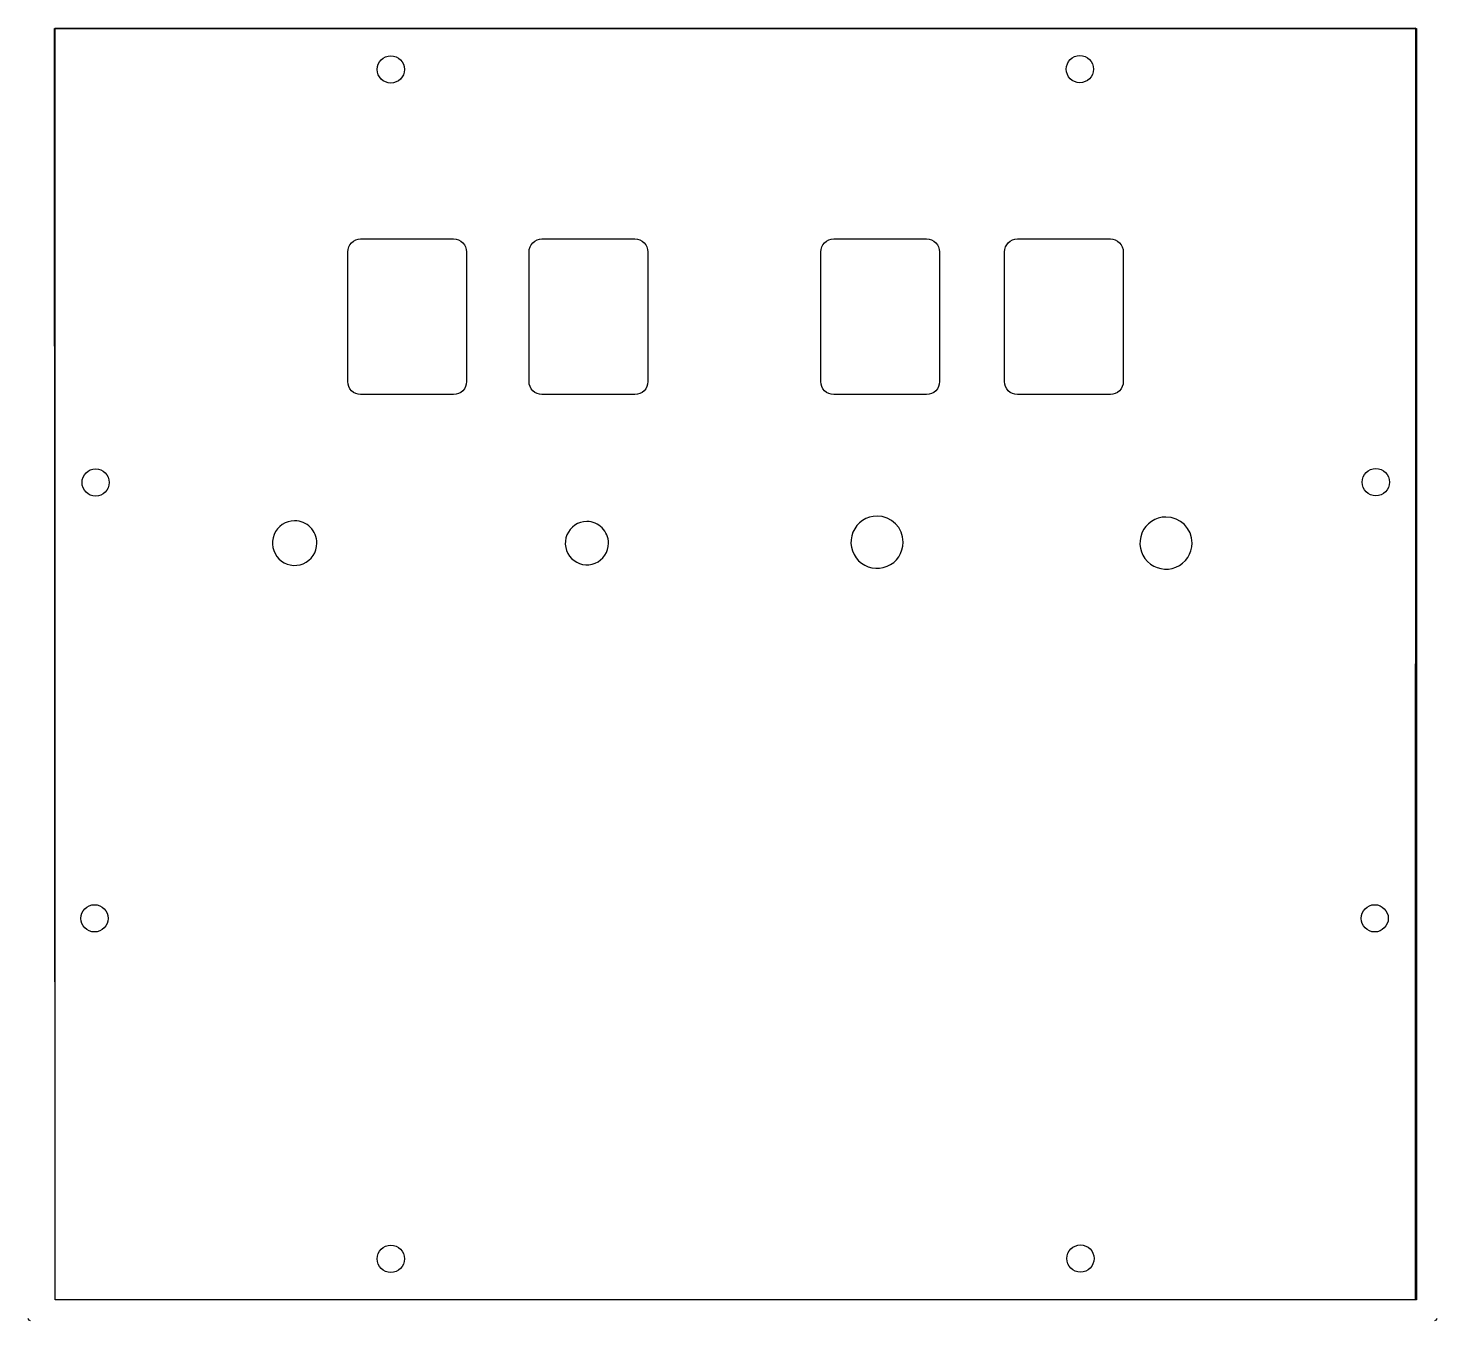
# Model space of a CAD drawing. Header units: millimetres. Extents: x 0 to 155, y 0 to 142.
import ezdxf

# ---------------------------------------------------------------- set-up
doc = ezdxf.new("R2010")
doc.units = ezdxf.units.MM
doc.layers.get('0').update_dxf_attribs({"linetype": 'CONTINUOUS'})

msp = doc.modelspace()

# ---------------------------------------------------------------- linework, layer by layer
for p, q in [((152.84, 141.97), (2.94, 141.93)), ((2.94, 141.93), (2.94, 3.02)), ((152.8, 2.03), (152.84, 141.97)), ((36.62, 118.75), (46.86, 118.75)), ((56.59, 118.75), (66.83, 118.75)), ((88.72, 118.75), (98.96, 118.75)), ((108.96, 118.75), (119.2, 118.75)), ((35.2, 103.04), (35.2, 117.33)), ((48.28, 117.33), (48.28, 103.04)), ((55.17, 103.04), (55.17, 117.33)), ((68.25, 117.33), (68.25, 103.04)), ((87.3, 103.04), (87.3, 117.33)), ((100.38, 117.33), (100.38, 103.04)), ((107.54, 103.04), (107.54, 117.33)), ((120.62, 117.33), (120.62, 103.04)), ((46.86, 101.62), (36.62, 101.62)), ((66.83, 101.62), (56.59, 101.62)), ((98.96, 101.62), (88.72, 101.62)), ((119.2, 101.62), (108.96, 101.62))]:
    msp.add_line(p, q)
msp.add_lwpolyline([(2.91, 141.93), (152.91, 141.93), (152.91, 1.93), (2.96, 1.93)], close=True)
for centre in [(39.94, 137.43), (115.84, 137.46), (7.43, 91.93), (148.43, 91.97), (7.31, 43.93), (148.31, 43.93), (39.94, 6.43), (115.9, 6.46)]:
    msp.add_circle(centre, 1.5)
for points in [[(35.2, 117.33), (35.2, 117.71), (35.35, 118.07), (35.62, 118.34)], [(35.62, 118.34), (35.88, 118.6), (36.24, 118.75), (36.62, 118.75)], [(46.86, 118.75), (47.24, 118.75), (47.6, 118.6), (47.87, 118.34)], [(47.87, 118.34), (48.13, 118.07), (48.28, 117.71), (48.28, 117.33)], [(55.17, 117.33), (55.17, 117.71), (55.32, 118.07), (55.59, 118.34)], [(55.59, 118.34), (55.85, 118.6), (56.22, 118.75), (56.59, 118.75)], [(66.83, 118.75), (67.21, 118.75), (67.57, 118.6), (67.84, 118.34)], [(67.84, 118.34), (68.1, 118.07), (68.25, 117.71), (68.25, 117.33)], [(87.3, 117.33), (87.3, 117.71), (87.45, 118.07), (87.71, 118.34)], [(87.71, 118.34), (87.98, 118.6), (88.34, 118.75), (88.72, 118.75)], [(98.96, 118.75), (99.34, 118.75), (99.7, 118.6), (99.96, 118.34)], [(99.96, 118.34), (100.23, 118.07), (100.38, 117.71), (100.38, 117.33)], [(107.54, 117.33), (107.54, 117.71), (107.69, 118.07), (107.95, 118.34)], [(107.95, 118.34), (108.22, 118.6), (108.58, 118.75), (108.96, 118.75)], [(119.2, 118.75), (119.57, 118.75), (119.94, 118.6), (120.2, 118.34)], [(120.2, 118.34), (120.47, 118.07), (120.62, 117.71), (120.62, 117.33)], [(35.62, 102.04), (35.35, 102.3), (35.2, 102.66), (35.2, 103.04)], [(48.28, 103.04), (48.28, 102.66), (48.13, 102.3), (47.87, 102.04)], [(55.59, 102.04), (55.32, 102.3), (55.17, 102.66), (55.17, 103.04)], [(68.25, 103.04), (68.25, 102.66), (68.1, 102.3), (67.84, 102.04)], [(87.71, 102.04), (87.45, 102.3), (87.3, 102.66), (87.3, 103.04)], [(100.38, 103.04), (100.38, 102.66), (100.23, 102.3), (99.96, 102.04)], [(107.95, 102.04), (107.69, 102.3), (107.54, 102.66), (107.54, 103.04)], [(120.62, 103.04), (120.62, 102.66), (120.47, 102.3), (120.2, 102.04)], [(36.62, 101.62), (36.24, 101.62), (35.88, 101.77), (35.62, 102.04)], [(47.87, 102.04), (47.6, 101.77), (47.24, 101.62), (46.86, 101.62)], [(56.59, 101.62), (56.22, 101.62), (55.85, 101.77), (55.59, 102.04)], [(67.84, 102.04), (67.57, 101.77), (67.21, 101.62), (66.83, 101.62)], [(88.72, 101.62), (88.34, 101.62), (87.98, 101.77), (87.71, 102.04)], [(99.96, 102.04), (99.7, 101.77), (99.34, 101.62), (98.96, 101.62)], [(108.96, 101.62), (108.58, 101.62), (108.22, 101.77), (107.95, 102.04)], [(120.2, 102.04), (119.94, 101.77), (119.57, 101.62), (119.2, 101.62)], [(29.35, 87.71), (28.36, 87.71), (27.47, 87.11), (27.09, 86.19)], [(31.09, 86.99), (30.63, 87.45), (30, 87.71), (29.35, 87.71)], [(31.8, 85.25), (31.8, 85.91), (31.55, 86.53), (31.09, 86.99)], [(61.54, 87.63), (60.57, 87.63), (59.7, 87.05), (59.34, 86.16)], [(63.22, 86.93), (62.77, 87.38), (62.17, 87.63), (61.54, 87.63)], [(63.92, 85.24), (63.92, 85.88), (63.67, 86.48), (63.22, 86.93)], [(93.5, 88.23), (92.33, 88.23), (91.29, 87.52), (90.84, 86.45)], [(96.37, 85.35), (96.37, 86.94), (95.08, 88.23), (93.5, 88.23)], [(125.32, 88.13), (124.16, 88.13), (123.11, 87.43), (122.67, 86.36)], [(128.2, 85.26), (128.2, 86.85), (126.91, 88.13), (125.32, 88.13)], [(27.09, 86.19), (26.71, 85.28), (26.92, 84.22), (27.62, 83.52)], [(59.34, 86.16), (58.97, 85.27), (59.17, 84.24), (59.85, 83.56)], [(90.84, 86.45), (90.4, 85.38), (90.64, 84.14), (91.47, 83.32)], [(94.6, 82.7), (95.67, 83.14), (96.37, 84.19), (96.37, 85.35)], [(122.67, 86.36), (122.22, 85.29), (122.47, 84.05), (123.29, 83.23)], [(30.29, 82.99), (31.21, 83.37), (31.8, 84.26), (31.8, 85.25)], [(62.45, 83.04), (63.34, 83.41), (63.92, 84.28), (63.92, 85.24)], [(126.42, 82.61), (127.5, 83.05), (128.2, 84.1), (128.2, 85.26)], [(27.62, 83.52), (28.32, 82.82), (29.37, 82.61), (30.29, 82.99)], [(59.85, 83.56), (60.53, 82.88), (61.56, 82.67), (62.45, 83.04)], [(91.47, 83.32), (92.29, 82.5), (93.52, 82.25), (94.6, 82.7)], [(123.29, 83.23), (124.11, 82.41), (125.35, 82.16), (126.42, 82.61)], [(0.08, -0.32), (0.03, -0.27), (0, -0.2), (0, -0.13)], [(0.27, -0.4), (0.2, -0.4), (0.13, -0.37), (0.08, -0.32)], [(155.07, -0.32), (155.02, -0.37), (154.96, -0.4), (154.88, -0.4)], [(155.15, -0.13), (155.15, -0.2), (155.12, -0.27), (155.07, -0.32)]]:
    msp.add_open_spline(points, degree=3)

doc.saveas('drawing.dxf')
